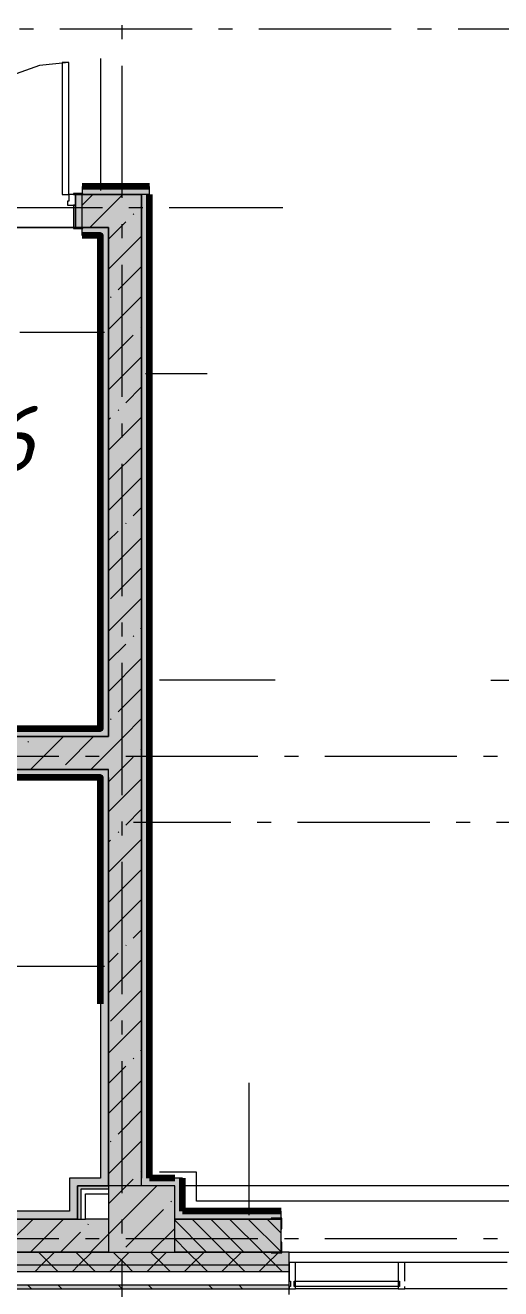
# Model space of a CAD drawing. Header units: millimetres. Extents: x -537608 to 253996, y -217170 to 186033.
# Drawn here: x -277407 to -273809, y -212277 to -202719 of the extents above; entities that cross this region are included whole.
import ezdxf

# ---------------------------------------------------------------- set-up
doc = ezdxf.new("R2010")
doc.units = ezdxf.units.MM
doc.layers.add('16) Лак 1.6м', color=160, linetype='Continuous', lineweight=90)
doc.layers.add('PDF _Геометрия', color=7, linetype='Continuous')
doc.layers.add('PDF _Текст', color=7, linetype='Continuous')
doc.layers.add('PDF _Сплошная заливка', color=7, linetype='Continuous', true_color=0xffffff)
doc.styles.add('PDF ISOCPEUR Italic', font='isocpeui.ttf')

msp = doc.modelspace()

# ---------------------------------------------------------------- hatches: boundary and pattern name
at = {"layer": 'PDF _Сплошная заливка', "true_color": 0x93bf4f, "transparency": 33554559}
h = msp.add_hatch(color=73, dxfattribs=at)
h.paths.add_polyline_path([(-276466.1685, -203999.6527), (-276466.1685, -203939.6542), (-276976.169, -203939.6542), (-276976.169, -203991.6523), (-276971.1699, -203991.6523), (-276971.1699, -203999.6527), (-276526.1692, -203999.6527)], flags=0)
h.paths.add_polyline_path([(-278631.169, -203999.6527), (-278631.169, -203991.6523), (-278626.1699, -203991.6523), (-278626.1699, -203939.6542), (-278816.1703, -203939.6542), (-278816.1703, -203999.6527)], flags=0)
at = {"layer": 'PDF _Сплошная заливка', "transparency": 33554559}
h = msp.add_hatch(color=256, dxfattribs=at)
h.paths.add_polyline_path([(-278631.169, -204249.6538), (-278626.1699, -204249.6538), (-278626.1699, -203999.6527), (-280026.1696, -203999.6527), (-280026.1696, -204249.6538), (-279109.8053, -204249.6538)], flags=0)
h.paths.add_polyline_path([(-276976.169, -204249.6538), (-276776.1703, -204249.6538), (-276776.1703, -203999.6527), (-276976.169, -203999.6527)], flags=0)
at = {"layer": 'PDF _Сплошная заливка', "true_color": 0x56bc34, "transparency": 33554559}
h = msp.add_hatch(color=85, dxfattribs=at)
h.paths.add_polyline_path([(-276776.1703, -204309.6524), (-276776.1703, -204249.6538), (-276971.1699, -204251.7981), (-276971.1699, -204257.6542), (-276976.169, -204257.6542), (-276976.169, -204309.6524), (-276836.1688, -204309.6524)], flags=0)
h.paths.add_polyline_path([(-280026.1696, -204309.6524), (-278626.1699, -204309.6524), (-278626.1699, -204257.6542), (-278631.169, -204257.6542), (-278631.169, -204249.6538), (-280026.1696, -204249.6538)], flags=0)
for points in [[(-276836.1688, -208099.6536), (-276836.1688, -208039.6551), (-280026.1696, -208039.6551), (-280026.1696, -208099.6536), (-279109.8053, -208099.6536)], [(-276836.1688, -208409.6576), (-276776.1703, -208409.6576), (-276776.1703, -208349.6547), (-282226.1707, -208349.6547), (-282226.1707, -208409.6576), (-277423.2667, -208409.6576)], [(-276836.1688, -211499.6558), (-276836.1688, -211439.6572), (-277071.1682, -211439.6572), (-277071.1682, -211499.6558), (-277011.1696, -211499.6558)]]:
    msp.add_hatch(color=85, dxfattribs=at).paths.add_polyline_path(points)
at = {"layer": 'PDF _Сплошная заливка', "transparency": 33554559}
for points in [[(-277423.2667, -208349.6547), (-276526.1692, -208349.6547), (-276526.1692, -208099.6536), (-281976.1717, -208099.6536), (-281976.1717, -208349.6547), (-279109.8053, -208349.6547)], [(-276526.1692, -211499.6558), (-276526.1692, -208349.6547), (-276776.1703, -208349.6547), (-276776.1703, -211499.6558), (-276579.9974, -211499.6558)], [(-276276.1702, -211999.658), (-276276.1702, -211499.6558), (-276776.1703, -211499.6558), (-276776.1703, -211999.658), (-276579.9974, -211999.658)]]:
    msp.add_hatch(color=256, dxfattribs=at).paths.add_polyline_path(points)
at = {"layer": 'PDF _Сплошная заливка', "true_color": 0x77b143, "transparency": 33554559}
msp.add_hatch(color=75, dxfattribs=at).paths.add_polyline_path([(-276776.1703, -211524.6559), (-276776.1703, -211499.6558), (-276986.1695, -211499.6558), (-276986.1695, -211524.6559), (-276951.1689, -211524.6559)])
at = {"layer": 'PDF _Сплошная заливка', "true_color": 0xff7d7d, "transparency": 33554559}
msp.add_hatch(color=11, dxfattribs=at).paths.add_polyline_path([(-276276.1702, -211689.6583), (-276216.1695, -211689.6583), (-276216.1695, -211439.6572), (-276276.1702, -211439.6572), (-276276.1702, -211499.6558)])
at = {"layer": 'PDF _Сплошная заливка', "true_color": 0x56bc34, "transparency": 33554559}
h = msp.add_hatch(color=85, dxfattribs=at)
h.paths.add_polyline_path([(-277423.2667, -211749.6569), (-277011.1696, -211749.6569), (-277011.1696, -211689.6583), (-280576.1699, -211689.6583), (-280576.1699, -211749.6569), (-279109.8053, -211749.6569)], flags=0)
h.paths.add_polyline_path([(-282076.17, -211749.6569), (-281866.1709, -211749.6569), (-281866.1709, -211689.6583), (-282076.17, -211689.6583)], flags=0)
at = {"layer": 'PDF _Сплошная заливка', "true_color": 0xff7d7d, "transparency": 33554559}
h = msp.add_hatch(color=11, dxfattribs=at)
h.paths.add_polyline_path([(-272786.1681, -211749.6569), (-272786.1681, -211689.6583), (-273650.9046, -211689.6583), (-273650.9046, -211749.6569), (-273206.9201, -211749.6569)], flags=0)
h.paths.add_polyline_path([(-275736.7281, -211749.6569), (-275470.9049, -211749.6569), (-275470.9049, -211689.6583), (-276276.1702, -211689.6583), (-276276.1702, -211749.6569)], flags=0)
at = {"layer": 'PDF _Сплошная заливка', "transparency": 33554559}
h = msp.add_hatch(color=256, dxfattribs=at)
h.paths.add_polyline_path([(-277423.2667, -211999.658), (-276776.1703, -211999.658), (-276776.1703, -211749.6569), (-280576.1699, -211749.6569), (-280576.1699, -211999.658), (-279109.8053, -211999.658)], flags=0)
h.paths.add_polyline_path([(-282326.1712, -211999.658), (-281866.1709, -211999.658), (-281866.1709, -211749.6569), (-282326.1712, -211749.6569)], flags=0)
h.paths.add_polyline_path([(-284126.1726, -211999.658), (-284126.1726, -211749.6569), (-284371.1724, -211753.5623), (-284371.1724, -211999.658), (-284169.4213, -211999.658)], flags=0)
h = msp.add_hatch(color=256, dxfattribs=at)
h.paths.add_polyline_path([(-275736.7281, -211999.658), (-275470.9049, -211999.658), (-275470.9049, -211749.6569), (-276276.1702, -211753.5623), (-276276.1702, -211999.658)], flags=0)
h.paths.add_polyline_path([(-273650.9046, -211999.658), (-272761.168, -211999.658), (-272761.168, -211749.6569), (-273650.9046, -211753.5623)], flags=0)
h.paths.add_polyline_path([(-272526.1687, -211999.658), (-272526.1687, -211749.6569), (-272726.1675, -211753.5623), (-272726.1675, -211999.658)], flags=0)
h = msp.add_hatch(color=256, dxfattribs=at)
h.paths.add_polyline_path([(-264526.1645, -212099.6584), (-264426.1641, -212099.6584), (-264426.1641, -211999.658), (-273710.9031, -211999.658), (-273710.9031, -212099.6584), (-264774.2269, -212099.6584)], flags=0)
h.paths.add_polyline_path([(-275736.7281, -212099.6584), (-275410.9042, -212099.6584), (-275410.9042, -211999.658), (-280576.1699, -211999.658), (-280576.1699, -212099.6584), (-276276.1702, -212099.6584)], flags=0)
h.paths.add_polyline_path([(-284169.4213, -212099.6584), (-284126.1726, -212099.6584), (-284126.1726, -211999.658), (-284489.1716, -211999.658), (-284489.1716, -212099.6584), (-284376.1716, -212099.6584)], flags=0)
h.paths.add_polyline_path([(-282326.1712, -212099.6584), (-281866.1709, -212099.6584), (-281866.1709, -211999.658), (-282326.1712, -211999.658)], flags=0)
h = msp.add_hatch(color=256, dxfattribs=at)
h.paths.add_polyline_path([(-265617.4963, -212149.6586), (-264376.1639, -212149.6586), (-264376.1639, -212099.6584), (-273710.9031, -212099.6584), (-273710.9031, -212149.6586), (-268990.5735, -212149.6586)], flags=0)
h.paths.add_polyline_path([(-276579.9974, -212149.6586), (-275410.9042, -212149.6586), (-275410.9042, -212099.6584), (-280576.1699, -212099.6584), (-280576.1699, -212149.6586), (-277423.2667, -212149.6586)], flags=0)
h.paths.add_polyline_path([(-282326.1712, -212149.6586), (-281866.1709, -212149.6586), (-281866.1709, -212099.6584), (-282326.1712, -212099.6584)], flags=0)
h.paths.add_polyline_path([(-284169.4213, -212149.6586), (-284126.1726, -212149.6586), (-284126.1726, -212099.6584), (-284489.1716, -212099.6584), (-284489.1716, -212149.6586)], flags=0)
h = msp.add_hatch(color=256, dxfattribs=at)
h.paths.add_polyline_path([(-264249.1643, -212276.6571), (-264249.1643, -212249.6591), (-273710.9031, -212249.6591), (-273710.9031, -212276.6571), (-264774.2269, -212276.6571)], flags=0)
h.paths.add_polyline_path([(-275736.7281, -212276.6571), (-275410.9042, -212276.6571), (-275410.9042, -212249.6591), (-280576.1699, -212249.6591), (-280576.1699, -212276.6571), (-276579.9974, -212276.6571)], flags=0)
h.paths.add_polyline_path([(-281866.1709, -212276.6571), (-281866.1709, -212249.6591), (-282326.1712, -212249.6591), (-282326.1712, -212276.6571)], flags=0)
h.paths.add_polyline_path([(-284126.1726, -212276.6571), (-284126.1726, -212249.6591), (-284489.1716, -212249.6591), (-284489.1716, -212276.6571), (-284169.4213, -212276.6571)], flags=0)

# ---------------------------------------------------------------- linework, layer by layer
at = {"layer": '16) Лак 1.6м'}
for p, q in [((-276466.1685, -203939.6542), (-276976.169, -203939.6542)), ((-276466.1685, -211439.6572), (-276466.1685, -203999.6527)), ((-276276.1702, -211439.6572), (-276466.1685, -211439.6572)), ((-276216.1695, -211689.6583), (-276216.1695, -211439.6572)), ((-275470.9049, -211689.6583), (-276216.1695, -211689.6583))]:
    msp.add_line(p, q, dxfattribs=at)
for points in [[(-276836.1688, -210121.1232), (-276836.1688, -208409.6555), (-282283.6707, -208409.6555), (-282288.672, -204309.6546), (-282532.7297, -204309.6546)], [(-279966.1711, -207049.6533), (-279966.1711, -208039.6551), (-276836.1688, -208039.6551), (-276836.1688, -204309.6524), (-276976.169, -204309.6524)]]:
    msp.add_lwpolyline(points, dxfattribs=at)
at = {"layer": 'PDF _Геометрия', "color": 253, "lineweight": 9, "true_color": 0xaaaaaa}
for p, q in [((-277344.0638, -202749.6536), (-277449.8965, -202749.6536)), ((-276144.0649, -202749.6536), (-277144.0629, -202749.6536)), ((-276676.1699, -202719.2432), (-276676.1699, -202825.0759)), ((-275838.2312, -202749.6536), (-275944.064, -202749.6536)), ((-274638.2303, -202749.6536), (-275638.2303, -202749.6536)), ((-274332.3965, -202749.6536), (-274438.2294, -202749.6536)), ((-273132.3956, -202749.6536), (-274132.3957, -202749.6536)), ((-276676.1699, -203025.0768), (-276676.1699, -204025.0791)), ((-276822.5191, -204099.6531), (-277822.5192, -204099.6531)), ((-276516.6876, -204099.6531), (-276622.5204, -204099.6531)), ((-275457.3822, -204099.6531), (-276316.6867, -204099.6531)), ((-276676.1699, -204225.0757), (-276676.1699, -204330.9106)), ((-276676.1699, -204530.9115), (-276676.1699, -205530.9116)), ((-276676.1699, -205730.9125), (-276676.1699, -205836.7432)), ((-276676.1699, -206036.7441), (-276676.1699, -207036.7441)), ((-276676.1699, -207236.745), (-276676.1699, -207342.58)), ((-276676.1699, -207542.5809), (-276676.1699, -208542.581)), ((-277152.0999, -208249.6543), (-278152.1, -208249.6543)), ((-276846.2662, -208249.6543), (-276952.099, -208249.6543)), ((-275646.2652, -208249.6543), (-276646.2653, -208249.6543)), ((-275340.4315, -208249.6543), (-275446.2665, -208249.6543)), ((-274140.4326, -208249.6543), (-275140.4328, -208249.6543)), ((-273834.599, -208249.6543), (-273940.4317, -208249.6543)), ((-276676.1699, -208742.5776), (-276676.1699, -208848.4125)), ((-275851.741, -208749.6565), (-276586.9428, -208749.6565)), ((-275545.9074, -208749.6565), (-275651.7423, -208749.6565)), ((-274345.9085, -208749.6565), (-275345.9086, -208749.6565)), ((-274040.0748, -208749.6565), (-274145.9076, -208749.6565)), ((-272840.0738, -208749.6565), (-273840.0739, -208749.6565)), ((-276676.1699, -209048.4134), (-276676.1699, -210048.4136)), ((-276676.1699, -210248.4144), (-276676.1699, -210354.2451)), ((-276676.1699, -210554.246), (-276676.1699, -211554.246)), ((-276676.1699, -211754.2469), (-276676.1699, -211860.0819)), ((-277152.0999, -211899.6575), (-278152.1, -211899.6575)), ((-276846.2662, -211899.6575), (-276952.099, -211899.6575)), ((-275646.2652, -211899.6575), (-276646.2653, -211899.6575)), ((-275340.4315, -211899.6575), (-275446.2665, -211899.6575)), ((-274140.4326, -211899.6575), (-275140.4328, -211899.6575)), ((-273834.599, -211899.6575), (-273940.4317, -211899.6575)), ((-276676.1699, -212060.0785), (-276676.1699, -213060.0829)), ((-275400.9037, -212221.6577), (-275410.9042, -212221.6577)), ((-275360.9039, -212221.6577), (-275370.9044, -212221.6577)), ((-274575.9043, -212221.6577), (-274585.9048, -212221.6577)), ((-275410.9042, -212319.656), (-275410.9042, -212276.6571))]:
    msp.add_line(p, q, dxfattribs=at)
at = {"layer": 'PDF _Геометрия', "lineweight": 9}
for p, q in [((-277076.1695, -202999.6547), (-277298.6903, -203024.7259)), ((-277076.1695, -202999.6547), (-277126.1697, -202999.6547)), ((-277126.1697, -202999.6547), (-277126.1697, -203999.6527)), ((-277076.1695, -203999.6527), (-277076.1695, -202999.6547)), ((-276834.5412, -203969.6535), (-276834.5412, -202969.6533)), ((-277298.6903, -203024.7259), (-277510.0523, -203098.6842)), ((-276976.169, -203939.6542), (-276976.169, -203991.6523)), ((-276466.1685, -203999.6527), (-276466.1685, -203939.6542)), ((-277126.1697, -203999.6527), (-277076.1695, -203999.6527)), ((-277076.1695, -204049.6529), (-277086.1699, -204049.6529)), ((-277086.1699, -204049.6529), (-277086.1699, -204079.6522)), ((-277076.1695, -203999.6527), (-277076.1695, -204049.6529)), ((-277026.1692, -203999.6527), (-277076.1695, -203999.6527)), ((-276971.1699, -203991.6523), (-277041.1689, -203991.6523)), ((-277041.1689, -203991.6523), (-277041.1689, -203999.6527)), ((-277026.1692, -203999.6527), (-277041.1689, -203999.6527)), ((-277041.1689, -203999.6527), (-277041.1689, -204000.656)), ((-277041.1689, -203999.6527), (-276971.1699, -203999.6527)), ((-277041.1689, -204000.656), (-277026.1692, -204000.656)), ((-277026.1692, -204079.6522), (-277026.1692, -203999.6527)), ((-276976.169, -203999.6527), (-277026.1692, -203999.6527)), ((-277026.1692, -203999.6527), (-277026.1692, -204249.6538)), ((-277026.1692, -204000.656), (-277026.1692, -203999.6527)), ((-276976.169, -204080.4531), (-276895.3686, -203999.6527)), ((-276976.169, -204249.6538), (-276976.169, -203999.6527)), ((-276971.1699, -203999.6527), (-276971.1699, -203991.6523)), ((-276776.1703, -203999.6527), (-276971.1699, -203999.6527)), ((-276971.1699, -203999.6527), (-276776.1703, -203999.6527)), ((-276776.1703, -204108.5535), (-276667.2717, -203999.6527)), ((-276526.1692, -203999.6527), (-276776.1703, -203999.6527)), ((-276776.1703, -203999.6527), (-276526.1692, -203999.6527)), ((-276526.1692, -208099.6536), (-276526.1692, -203999.6527)), ((-276526.1692, -203999.6527), (-276526.1692, -211439.6572)), ((-276466.1685, -203999.6527), (-276526.1692, -203999.6527)), ((-277086.1699, -204079.6522), (-277026.1692, -204079.6522)), ((-277026.1692, -204079.6522), (-277041.1689, -204079.6522)), ((-277041.1689, -204079.6522), (-277041.1689, -204249.6538)), ((-277026.1692, -204249.6538), (-277026.1692, -204079.6522)), ((-276917.2706, -204249.6538), (-276776.1703, -204108.5535)), ((-276589.6534, -204150.1356), (-276584.9125, -204145.3949)), ((-276532.6281, -204093.1125), (-276526.1692, -204086.6493)), ((-276776.1703, -204336.6504), (-276646.6787, -204207.1588)), ((-277041.1689, -204249.6538), (-277026.1692, -204249.6538)), ((-276971.1699, -204249.6538), (-277041.1689, -204249.6538)), ((-277041.1689, -204249.6538), (-277041.1689, -204257.6542)), ((-277041.1689, -204257.6542), (-276971.1699, -204257.6542)), ((-277026.1692, -204249.6538), (-276976.169, -204249.6538)), ((-276976.169, -204309.6524), (-276976.169, -204257.6542)), ((-276836.1688, -204309.6524), (-276976.169, -204309.6524)), ((-276776.1703, -204249.6538), (-276971.1699, -204249.6538)), ((-276971.1699, -204249.6538), (-276776.1703, -204249.6538)), ((-276971.1699, -204257.6542), (-276971.1699, -204249.6538)), ((-276836.1688, -208039.6551), (-276836.1688, -204309.6524)), ((-276776.1703, -204309.6524), (-276776.1703, -204249.6538)), ((-276776.1703, -204249.6538), (-276776.1703, -204309.6524)), ((-276776.1703, -208099.6536), (-276776.1703, -204309.6524)), ((-276776.1703, -204309.6524), (-276776.1703, -208099.6536)), ((-276776.1703, -204564.7473), (-276526.1692, -204314.7505)), ((-276703.704, -204720.3801), (-276526.1692, -204542.8475)), ((-276776.1703, -205020.9455), (-276526.1692, -204770.9444)), ((-276760.7272, -204777.4076), (-276755.9863, -204772.6625)), ((-276532.6281, -205005.5045), (-276527.8872, -205000.7637)), ((-276806.1695, -205042.122), (-277447.0439, -205042.122)), ((-276776.1703, -205249.0468), (-276589.6534, -205062.5277)), ((-276776.1703, -205477.1437), (-276526.1692, -205227.1427)), ((-276496.1699, -205354.0851), (-276030.0186, -205354.0851)), ((-276646.6787, -205575.7491), (-276526.1692, -205455.2439)), ((-276703.704, -205632.7766), (-276698.961, -205628.0357)), ((-276776.1703, -205933.342), (-276526.1692, -205683.3408)), ((-276776.1703, -205705.2407), (-276760.7272, -205689.7997)), ((-276776.1703, -206161.4389), (-276532.6281, -205917.9009)), ((-276776.1703, -206389.5401), (-276526.1692, -206139.539)), ((-276589.6534, -206431.1223), (-276526.1692, -206367.6359)), ((-276646.6787, -206488.1454), (-276641.9357, -206483.4047)), ((-276776.1703, -206617.6371), (-276703.704, -206545.1686)), ((-276776.1703, -206845.734), (-276526.1692, -206595.7372)), ((-276760.7272, -207058.39), (-276526.1692, -206823.8342)), ((-276776.1703, -207301.9322), (-276526.1692, -207051.9311)), ((-276532.6281, -207286.4913), (-276526.1692, -207280.0324)), ((-276776.1703, -207530.0292), (-276646.6787, -207400.5419)), ((-276589.6534, -207343.5144), (-276584.9125, -207338.7735)), ((-276776.1703, -207758.1304), (-276526.1692, -207508.1293)), ((-275516.1686, -207672.1845), (-276391.8549, -207672.1845)), ((-273884.1406, -207672.1845), (-272711.8524, -207672.1845)), ((-276703.704, -207913.7632), (-276526.1692, -207736.2262)), ((-276760.7272, -207970.7864), (-276755.9863, -207966.0456)), ((-276661.4974, -208099.6536), (-276526.1692, -207964.3275)), ((-279966.1711, -208039.6551), (-276836.1688, -208039.6551)), ((-280026.1696, -208099.6536), (-276836.1688, -208099.6536)), ((-276836.1688, -208099.6536), (-280026.1696, -208099.6536)), ((-277387.9991, -208141.8601), (-277383.2562, -208137.1194)), ((-277367.6946, -208349.6547), (-277117.6956, -208099.6536)), ((-277102.8747, -208312.9339), (-276889.5965, -208099.6536)), ((-276911.4986, -208349.6547), (-276661.4974, -208099.6536)), ((-276836.1688, -208099.6536), (-276776.1703, -208099.6536)), ((-276776.1703, -208099.6536), (-276836.1688, -208099.6536)), ((-276526.1692, -208349.6547), (-276526.1692, -208099.6536)), ((-276683.3995, -208349.6547), (-276589.6534, -208255.9107)), ((-276532.6281, -208198.8833), (-276527.8872, -208194.1425)), ((-276776.1703, -208349.6547), (-281976.1717, -208349.6547)), ((-281976.1717, -208349.6547), (-276776.1703, -208349.6547)), ((-276776.1703, -208442.4255), (-276683.3995, -208349.6547)), ((-276776.1703, -208409.6576), (-276776.1703, -208349.6547)), ((-276526.1692, -211439.6572), (-276526.1692, -208349.6547)), ((-282226.1707, -208409.6576), (-276836.1688, -208409.6576)), ((-276836.1688, -208409.6576), (-276836.1688, -211439.6572)), ((-276776.1703, -211499.6558), (-276776.1703, -208409.6576)), ((-276776.1703, -208409.6576), (-276776.1703, -211499.6558)), ((-276776.1703, -208670.5225), (-276526.1692, -208420.5257)), ((-276646.6787, -208769.1321), (-276526.1692, -208648.6226)), ((-276703.704, -208826.1553), (-276698.961, -208821.4145)), ((-276776.1703, -209126.7207), (-276526.1692, -208876.7196)), ((-276776.1703, -208898.6237), (-276760.7272, -208883.1827)), ((-276776.1703, -209354.822), (-276532.6281, -209111.2797)), ((-276776.1703, -209582.9189), (-276526.1692, -209332.9178)), ((-276589.6534, -209624.5011), (-276526.1692, -209561.019)), ((-276646.6787, -209681.5242), (-276641.9357, -209676.7834)), ((-276776.1703, -209811.0158), (-276703.704, -209738.5517)), ((-276776.1703, -210039.1171), (-276526.1692, -209789.116)), ((-276806.1695, -209839.0559), (-277672.258, -209839.0559)), ((-276760.7272, -210251.773), (-276526.1692, -210017.2129)), ((-276776.1703, -210495.3109), (-276526.1692, -210245.3141)), ((-276589.6534, -210536.8974), (-276584.9125, -210532.1523)), ((-276532.6281, -210479.8699), (-276526.1692, -210473.4111)), ((-276776.1703, -210723.4122), (-276646.6787, -210593.9206)), ((-276776.1703, -210951.5091), (-276526.1692, -210701.5081)), ((-275712.8582, -211719.6576), (-275712.8582, -210719.6574)), ((-276703.704, -211107.142), (-276526.1692, -210929.6093)), ((-276776.1703, -211407.7074), (-276526.1692, -211157.7063)), ((-276760.7272, -211164.1651), (-276755.9863, -211159.4243)), ((-276532.6281, -211392.2664), (-276527.8872, -211387.5255)), ((-276836.1688, -211439.6572), (-277071.1682, -211439.6572)), ((-277071.1682, -211439.6572), (-277071.1682, -211499.6558)), ((-277071.1682, -211499.6558), (-277071.1682, -211689.6583)), ((-277011.1696, -211749.6569), (-277011.1696, -211499.6558)), ((-277011.1696, -211499.6558), (-276986.1695, -211499.6558)), ((-276836.1688, -211499.6558), (-277011.1696, -211499.6558)), ((-277011.1696, -211499.6558), (-277011.1696, -211689.6583)), ((-276986.1695, -211499.6558), (-276951.1689, -211499.6558)), ((-276951.1689, -211499.6558), (-276776.1703, -211499.6558)), ((-276776.1703, -211499.6558), (-276836.1688, -211499.6558)), ((-276776.1703, -211863.9056), (-276411.9227, -211499.6558)), ((-276776.1703, -211635.8043), (-276640.0196, -211499.6558)), ((-276276.1702, -211499.6558), (-276776.1703, -211499.6558)), ((-276776.1703, -211499.6558), (-276776.1703, -211999.658)), ((-276640.0196, -211499.6558), (-276589.6534, -211449.2895)), ((-276526.1692, -211499.6558), (-276526.1692, -211439.6572)), ((-276216.1695, -211439.6572), (-276276.1702, -211439.6572)), ((-276276.1702, -211999.658), (-276276.1702, -211499.6558)), ((-276951.1689, -211524.6559), (-276986.1695, -211524.6559)), ((-276986.1695, -211524.6559), (-276986.1695, -211749.6569)), ((-276776.1703, -211524.6559), (-276951.1689, -211524.6559)), ((-276951.1689, -211749.6569), (-276951.1689, -211559.6586)), ((-276951.1689, -211559.6586), (-276776.1703, -211559.6586)), ((-277071.1682, -211689.6583), (-280576.1699, -211689.6583)), ((-277011.1696, -211689.6583), (-277011.1696, -211749.6569)), ((-276646.6787, -211962.5109), (-276361.5543, -211677.3865)), ((-276304.5311, -211620.3633), (-276299.7881, -211615.6225)), ((-275470.9049, -211749.6569), (-275470.9049, -211689.6583)), ((-280576.1699, -211749.6569), (-277011.1696, -211749.6569)), ((-277011.1696, -211749.6569), (-280576.1699, -211749.6569)), ((-277502.0476, -211905.4877), (-277346.2167, -211749.6569)), ((-277368.1188, -211999.658), (-277118.1198, -211749.6569)), ((-277011.1696, -211749.6569), (-276986.1695, -211749.6569)), ((-276986.1695, -211749.6569), (-276951.1689, -211749.6569)), ((-276776.1703, -211749.6569), (-276951.1689, -211749.6569)), ((-276931.8009, -211791.4371), (-276927.0601, -211786.6963)), ((-275470.9049, -211749.6569), (-276276.1702, -211749.6569)), ((-276276.1702, -211749.6569), (-275470.9049, -211749.6569)), ((-276034.5484, -211999.658), (-276276.1702, -211758.0361)), ((-275893.1272, -211999.658), (-276143.1284, -211749.6569)), ((-275751.7061, -211999.658), (-276001.7051, -211749.6569)), ((-275610.285, -211999.658), (-275860.284, -211749.6569)), ((-275470.9049, -211997.6169), (-275718.8628, -211749.6569)), ((-275470.9049, -211856.1937), (-275577.4417, -211749.6569)), ((-275470.9049, -211999.658), (-275470.9049, -211749.6569)), ((-277140.0196, -211999.658), (-276988.8262, -211848.4645)), ((-276911.9227, -211999.658), (-276776.1703, -211863.9056)), ((-276455.7245, -211999.658), (-276276.1702, -211820.1015)), ((-276175.9696, -211999.658), (-276276.1702, -211899.4595)), ((-280576.1699, -211999.658), (-276776.1703, -211999.658)), ((-276776.1703, -211999.658), (-280576.1699, -211999.658)), ((-277207.3404, -212099.6584), (-277307.3409, -211999.658)), ((-277285.4582, -212099.6584), (-277185.4599, -211999.658)), ((-276924.4981, -212099.6584), (-277024.4985, -211999.658)), ((-277002.6159, -212099.6584), (-276902.6155, -211999.658)), ((-276776.1703, -211999.658), (-276276.1702, -211999.658)), ((-276641.6558, -212099.6584), (-276741.6563, -211999.658)), ((-276719.7736, -212099.6584), (-276619.7732, -211999.658)), ((-276358.8135, -212099.6584), (-276458.814, -211999.658)), ((-276436.9314, -212099.6584), (-276336.9309, -211999.658)), ((-275410.9042, -211999.658), (-276276.1702, -211999.658)), ((-276276.1702, -211999.658), (-275470.9049, -211999.658)), ((-276075.9713, -212099.6584), (-276175.9696, -211999.658)), ((-276154.0891, -212099.6584), (-276054.0886, -211999.658)), ((-275793.1268, -212099.6584), (-275893.1272, -211999.658)), ((-275871.2447, -212099.6584), (-275771.2464, -211999.658)), ((-275510.2846, -212099.6584), (-275610.285, -211999.658)), ((-275588.4024, -212099.6584), (-275488.4019, -211999.658)), ((-275410.9042, -212099.6584), (-275410.9042, -211999.658)), ((-275360.9039, -212079.6574), (-275410.9042, -212079.6574)), ((-275410.9042, -212079.6574), (-275410.9042, -212219.6555)), ((-274585.9048, -212079.6574), (-275360.9039, -212079.6574)), ((-275360.9039, -212219.6555), (-275360.9039, -212079.6574)), ((-274535.9046, -212079.6574), (-274585.9048, -212079.6574)), ((-274585.9048, -212079.6574), (-274585.9048, -212219.6555)), ((-273760.9033, -212079.6574), (-274535.9046, -212079.6574)), ((-274535.9046, -212219.6555), (-274535.9046, -212079.6574)), ((-275410.9042, -212099.6584), (-280576.1699, -212099.6584)), ((-275410.9042, -212149.6586), (-280576.1699, -212149.6586)), ((-277335.4584, -212149.6586), (-277285.4582, -212099.6584)), ((-277157.3402, -212149.6586), (-277207.3404, -212099.6584)), ((-277052.6162, -212149.6586), (-277002.6159, -212099.6584)), ((-276874.4979, -212149.6586), (-276924.4981, -212099.6584)), ((-276769.7739, -212149.6586), (-276719.7736, -212099.6584)), ((-276591.6556, -212149.6586), (-276641.6558, -212099.6584)), ((-276486.9316, -212149.6586), (-276436.9314, -212099.6584)), ((-276308.8133, -212149.6586), (-276358.8135, -212099.6584)), ((-276204.0893, -212149.6586), (-276154.0891, -212099.6584)), ((-276025.9711, -212149.6586), (-276075.9713, -212099.6584)), ((-275921.2449, -212149.6586), (-275871.2447, -212099.6584)), ((-275743.1266, -212149.6586), (-275793.1268, -212099.6584)), ((-275638.4026, -212149.6586), (-275588.4024, -212099.6584)), ((-275460.2843, -212149.6586), (-275510.2846, -212099.6584)), ((-275410.9042, -212149.6586), (-275410.9042, -212099.6584)), ((-275410.9042, -212249.6591), (-275410.9042, -212149.6586)), ((-275410.9042, -212249.6591), (-280576.1699, -212249.6591)), ((-275410.9042, -212219.6555), (-275400.9037, -212219.6555)), ((-275410.9042, -212276.6571), (-275410.9042, -212249.6591)), ((-275400.9037, -212259.6574), (-275410.9042, -212259.6574)), ((-275410.9042, -212259.6574), (-275410.9042, -212276.6571)), ((-275400.9037, -212219.6555), (-275400.9037, -212259.6574)), ((-275370.9044, -212259.6574), (-275370.9044, -212219.6555)), ((-275370.9044, -212219.6555), (-275360.9039, -212219.6555)), ((-275360.9039, -212259.6574), (-275370.9044, -212259.6574)), ((-275360.9039, -212259.6574), (-275360.9039, -212219.6555)), ((-275360.9039, -212219.6555), (-274585.9048, -212219.6555)), ((-274585.9048, -212259.6574), (-275360.9039, -212259.6574)), ((-275360.9039, -212276.6571), (-275360.9039, -212259.6574)), ((-274585.9048, -212219.6555), (-274585.9048, -212259.6574)), ((-274585.9048, -212219.6555), (-274575.9043, -212219.6555)), ((-274575.9043, -212259.6574), (-274585.9048, -212259.6574)), ((-274585.9048, -212259.6574), (-274585.9048, -212276.6571)), ((-274575.9043, -212219.6555), (-274575.9043, -212259.6574)), ((-274535.9046, -212276.6571), (-274535.9046, -212259.6574)), ((-280576.1699, -212276.6571), (-275410.9042, -212276.6571)), ((-275410.9042, -212276.6571), (-275360.9039, -212276.6571)), ((-274585.9048, -212276.6571), (-275360.9039, -212276.6571)), ((-274585.9048, -212276.6571), (-274535.9046, -212276.6571)), ((-273760.9033, -212276.6571), (-274535.9046, -212276.6571))]:
    msp.add_line(p, q, dxfattribs=at)
at = {"layer": 'PDF _Геометрия', "color": 9, "lineweight": 9, "true_color": 0xc0c0c0}
for p, q in [((-278561.17, -204249.6538), (-277041.1689, -204249.6538)), ((-277041.1689, -204249.6538), (-278561.17, -204249.6538)), ((-272846.1689, -211499.6558), (-276216.1695, -211499.6558)), ((-275410.9042, -211999.658), (-273710.9031, -211999.658))]:
    msp.add_line(p, q, dxfattribs=at)
at = {"layer": 'PDF _Геометрия', "color": 20, "lineweight": 20, "true_color": 0xff3737}
for p, q in [((-276111.8545, -211394.7896), (-276391.8549, -211394.7896)), ((-276111.8545, -211614.7872), (-276111.8545, -211394.7896)), ((-272951.8531, -211614.7872), (-276111.8545, -211614.7872))]:
    msp.add_line(p, q, dxfattribs=at)
at = {"layer": 'PDF _Геометрия', "color": 253, "lineweight": 20, "true_color": 0xaaaaaa}
for p, q in [((-275464.9046, -211743.6587), (-275545.9052, -211743.6587)), ((-275545.9052, -211743.6587), (-275545.9052, -211749.6569)), ((-275545.9052, -211749.6569), (-275470.9049, -211749.6569)), ((-275470.9049, -211749.6569), (-275470.9049, -211824.6572)), ((-275464.9046, -211824.6572), (-275464.9046, -211743.6587)), ((-275470.9049, -211824.6572), (-275464.9046, -211824.6572)), ((-275470.9049, -211924.6577), (-275470.9049, -211999.658)), ((-275464.9046, -211924.6577), (-275470.9049, -211924.6577)), ((-275464.9046, -212005.6561), (-275464.9046, -211924.6577)), ((-275470.9049, -211999.658), (-275545.9052, -211999.658)), ((-275545.9052, -211999.658), (-275545.9052, -212005.6561)), ((-275545.9052, -212005.6561), (-275464.9046, -212005.6561))]:
    msp.add_line(p, q, dxfattribs=at)
at = {"layer": 'PDF _Геометрия', "color": 8, "lineweight": 9, "true_color": 0x787878}
for p, q in [((-277358.9752, -212276.6571), (-277385.9754, -212249.6591)), ((-277130.8782, -212276.6571), (-277157.8784, -212249.6591)), ((-276674.68, -212276.6571), (-276701.6802, -212249.6591)), ((-276446.583, -212276.6571), (-276473.5811, -212249.6591)), ((-275990.3849, -212276.6571), (-276017.3851, -212249.6591)), ((-275762.2858, -212276.6571), (-275789.286, -212249.6591))]:
    msp.add_line(p, q, dxfattribs=at)
at = {"layer": 'PDF _Сплошная заливка', "color": 7, "lineweight": 35, "true_color": 0xf4f4f4, "transparency": 33554559}
msp.add_solid([(-276976.169, -204249.6538), (-276976.169, -203999.6527), (-277026.1692, -204249.6538), (-277026.1692, -203999.6527)], dxfattribs=at)
at = {"layer": 'PDF _Сплошная заливка', "lineweight": 35, "transparency": 33554559}
msp.add_solid([(-276526.1692, -208099.6536), (-276526.1692, -203999.6527), (-276776.1703, -208099.6536), (-276776.1703, -203999.6527)], dxfattribs=at)
at = {"layer": 'PDF _Сплошная заливка', "color": 11, "lineweight": 35, "true_color": 0xff7d7d, "transparency": 33554559}
for points in [[(-276466.1685, -211439.6572), (-276466.1685, -203999.6527), (-276526.1692, -211439.6572), (-276526.1692, -203999.6527)], [(-276276.1702, -211499.6558), (-276276.1702, -211439.6572), (-276526.1692, -211499.6558), (-276526.1692, -211439.6572)]]:
    msp.add_solid(points, dxfattribs=at)
at = {"layer": 'PDF _Сплошная заливка', "color": 85, "lineweight": 35, "true_color": 0x56bc34, "transparency": 33554559}
for points in [[(-276776.1703, -208099.6536), (-276776.1703, -204309.6524), (-276836.1688, -208099.6536), (-276836.1688, -204309.6524)], [(-276776.1703, -211499.6558), (-276776.1703, -208409.6576), (-276836.1688, -211499.6558), (-276836.1688, -208409.6576)], [(-277011.1696, -211689.6583), (-277011.1696, -211499.6558), (-277071.1682, -211689.6583), (-277071.1682, -211499.6558)]]:
    msp.add_solid(points, dxfattribs=at)
at = {"layer": 'PDF _Сплошная заливка', "color": 75, "lineweight": 35, "true_color": 0x77b143, "transparency": 33554559}
msp.add_solid([(-276986.1695, -211749.6569), (-276986.1695, -211499.6558), (-277011.1696, -211749.6569), (-277011.1696, -211499.6558)], dxfattribs=at)

# ---------------------------------------------------------------- texts
at = {"layer": 'PDF _Текст', "insert": (-278806.5896, -205847.8761), "char_height": 500, "attachment_point": 4, "style": 'PDF ISOCPEUR Italic'}
msp.add_mtext('1.056', dxfattribs=at)

doc.saveas('drawing.dxf')
